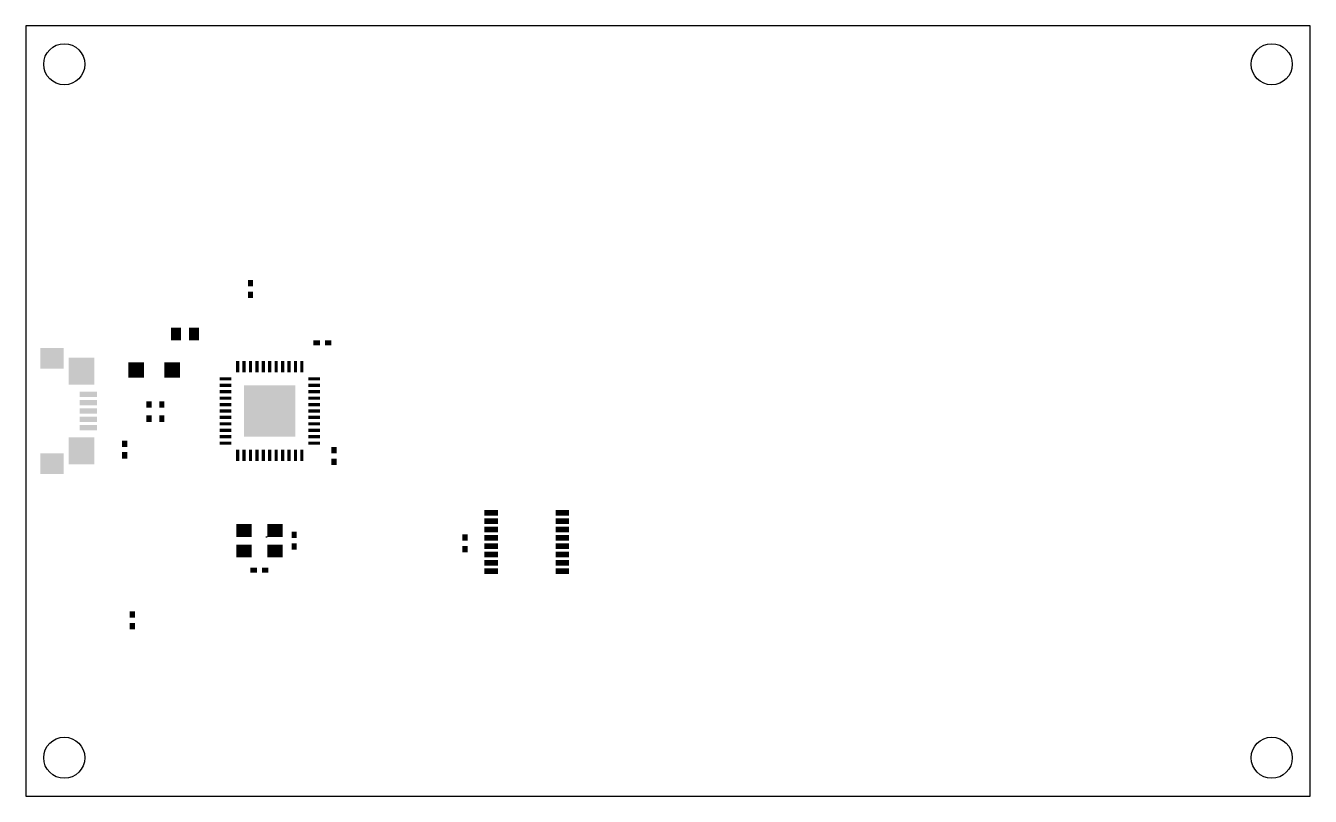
# Model space of a CAD drawing. Extents: x 0 to 100, y 0 to 60.
import ezdxf

# ---------------------------------------------------------------- set-up
doc = ezdxf.new("R2010")
doc.units = 0
for name, color, linetype in [('19', 53, 'CONTINUOUS'), ('20', 7, 'CONTINUOUS'), ('31', 253, 'CONTINUOUS')]:
    doc.layers.add(name, color=color, linetype=linetype)

# ---------------------------------------------------------------- blocks, each defined once
blk = doc.blocks.new('RECT')
blk.add_solid([(-0.5, -0.5), (0.5, -0.5), (-0.5, 0.5), (0.5, 0.5)])

msp = doc.modelspace()

# ---------------------------------------------------------------- linework, layer by layer
at = {"layer": '19'}
msp.add_line((18.7, 20.2), (18.8, 20.2), dxfattribs=at)
at = {"layer": '20'}
for p, q in [((100, 60), (0, 60)), ((0, 60), (0, 0)), ((100, 0), (100, 60)), ((0, 0), (100, 0))]:
    msp.add_line(p, q, dxfattribs=at)
for centre in [(3, 57), (97, 57), (3, 3), (97, 3)]:
    msp.add_circle(centre, 1.6, dxfattribs=at)

# ---------------------------------------------------------------- block references
at = {"layer": '31'}
for p, xscale, yscale, rotation in [((17.5, 39.95), 0.5, 0.4, 90), ((17.5, 39.05), 0.5, 0.4, 90), ((16.5, 33.45), 0.9, 0.25, 270), ((17, 33.45), 0.9, 0.25, 270), ((17.5, 33.45), 0.9, 0.25, 270), ((18, 33.45), 0.9, 0.25, 270), ((18.5, 33.45), 0.9, 0.25, 270), ((19, 33.45), 0.9, 0.25, 270), ((19.5, 33.45), 0.9, 0.25, 270), ((20, 33.45), 0.9, 0.25, 270), ((20.5, 33.45), 0.9, 0.25, 270), ((21, 33.45), 0.9, 0.25, 270), ((21.5, 33.45), 0.9, 0.25, 270), ((22.45, 32.5), 0.9, 0.25, 180), ((22.45, 32), 0.9, 0.25, 180), ((22.45, 31.5), 0.9, 0.25, 180), ((22.45, 31), 0.9, 0.25, 180), ((9.6, 30.5), 0.4, 0.5, 180), ((10.6, 30.5), 0.4, 0.5, 180), ((22.45, 30.5), 0.9, 0.25, 180), ((22.45, 30), 0.9, 0.25, 180), ((9.6, 29.4), 0.4, 0.5, 180), ((10.6, 29.4), 0.4, 0.5, 180), ((22.45, 29.5), 0.9, 0.25, 180), ((22.45, 29), 0.9, 0.25, 180), ((22.45, 28.5), 0.9, 0.25, 180), ((22.45, 28), 0.9, 0.25, 180), ((7.7, 27.45), 0.5, 0.4, 270), ((16.5, 26.55), 0.9, 0.25, 90), ((17, 26.55), 0.9, 0.25, 90), ((17.5, 26.55), 0.9, 0.25, 90), ((18, 26.55), 0.9, 0.25, 90), ((18.5, 26.55), 0.9, 0.25, 90), ((19, 26.55), 0.9, 0.25, 90), ((19.5, 26.55), 0.9, 0.25, 90), ((20, 26.55), 0.9, 0.25, 90), ((20.5, 26.55), 0.9, 0.25, 90), ((21, 26.55), 0.9, 0.25, 90), ((21.5, 26.55), 0.9, 0.25, 90), ((22.45, 27.5), 0.9, 0.25, 180), ((24, 26.95), 0.5, 0.4, 270), ((7.7, 26.55), 0.5, 0.4, 270), ((24, 26.05), 0.5, 0.4, 270), ((36.2322, 22.075), 0.45, 1.05, 90), ((41.7678, 22.075), 0.45, 1.05, 90), ((36.2322, 21.425), 0.45, 1.05, 90), ((36.2322, 20.775), 0.45, 1.05, 90), ((41.7678, 21.425), 0.45, 1.05, 90), ((41.7678, 20.775), 0.45, 1.05, 90), ((20.9, 20.35), 0.5, 0.4, 270), ((34.2, 20.15), 0.5, 0.4, 270), ((36.2322, 20.125), 0.45, 1.05, 90), ((41.7678, 20.125), 0.45, 1.05, 90), ((20.9, 19.45), 0.5, 0.4, 270), ((34.2, 19.25), 0.5, 0.4, 270), ((36.2322, 19.475), 0.45, 1.05, 90), ((36.2322, 18.825), 0.45, 1.05, 90), ((41.7678, 19.475), 0.45, 1.05, 90), ((41.7678, 18.825), 0.45, 1.05, 90), ((36.2322, 18.175), 0.45, 1.05, 90), ((41.7678, 18.175), 0.45, 1.05, 90), ((36.2322, 17.525), 0.45, 1.05, 90), ((41.7678, 17.525), 0.45, 1.05, 90), ((8.3, 14.15), 0.5, 0.4, 270), ((8.3, 13.25), 0.5, 0.4, 270)]:
    msp.add_blockref('RECT', p, dxfattribs=dict(at, xscale=xscale, yscale=yscale, rotation=rotation))
for p, xscale in [((11.7, 36), 0.8), ((13.1, 36), 0.8), ((17, 20.7), 1.2), ((19.4, 20.7), 1.2), ((17, 19.1), 1.2), ((19.4, 19.1), 1.2)]:
    msp.add_blockref('RECT', p, dxfattribs=dict(at, xscale=xscale))
for p, xscale, yscale in [((22.65, 35.3), 0.5, 0.4), ((23.55, 35.3), 0.5, 0.4), ((2.05, 34.1), 1.8, 1.6), ((4.35, 33.1), 2, 2.1), ((8.6, 33.2), 1.2, 1.2), ((11.4, 33.2), 1.2, 1.2), ((15.55, 32.5), 0.9, 0.25), ((15.55, 32), 0.9, 0.25), ((19, 30), 4, 4), ((4.875, 31.3), 1.35, 0.4), ((15.55, 31.5), 0.9, 0.25), ((15.55, 31), 0.9, 0.25), ((4.875, 30.65), 1.35, 0.4), ((4.875, 30), 1.35, 0.4), ((15.55, 30.5), 0.9, 0.25), ((15.55, 30), 0.9, 0.25), ((4.875, 29.35), 1.35, 0.4), ((15.55, 29.5), 0.9, 0.25), ((15.55, 29), 0.9, 0.25), ((4.875, 28.7), 1.35, 0.4), ((15.55, 28.5), 0.9, 0.25), ((15.55, 28), 0.9, 0.25), ((4.35, 26.9), 2, 2.1), ((15.55, 27.5), 0.9, 0.25), ((2.05, 25.9), 1.8, 1.6), ((17.75, 17.6), 0.5, 0.4), ((18.65, 17.6), 0.5, 0.4)]:
    msp.add_blockref('RECT', p, dxfattribs=dict(at, xscale=xscale, yscale=yscale))

doc.saveas('drawing.dxf')
